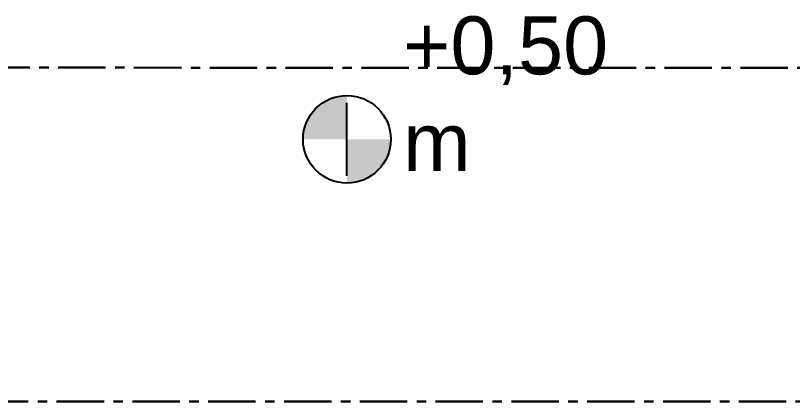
# Model space of a CAD drawing. Header units: millimetres. Extents: x 2640 to 417629, y -244569 to 49807.
# Drawn here: x 157072 to 164882, y -75911 to -72028 of the extents above; entities that cross this region are included whole.
import ezdxf

# ---------------------------------------------------------------- set-up
doc = ezdxf.new("R2010")
doc.units = ezdxf.units.MM
doc.linetypes.add('CENTER', pattern=[50.8, 31.75, -6.35, 6.35, -6.35])
doc.layers.add('AXE', color=1, linetype='CENTER', lineweight=30)
doc.layers.add('NIVEAU', color=7, linetype='Continuous')
doc.styles.add('ARIAL_BOLD', font='arial.ttf')

# ---------------------------------------------------------------- blocks, each defined once
blk = doc.blocks.new('hangar')
at = {"layer": 'AXE', "ltscale": 15}
blk.add_line((35950, 30000), (35950, 0), dxfattribs=at)

msp = doc.modelspace()

# ---------------------------------------------------------------- hatches: boundary and pattern name
h = msp.add_hatch(color=4)
h.dxf.hatch_style = 1
h.set_gradient(color1=(76, 0, 0), color2=(76, 0, 0), tint=1)
h.paths.add_polyline_path([(159962.09352, -73272.9805), (160403.20322, -73273.10609), (160403.32882, -72831.99639, 0.4142135624)])
h.paths.add_polyline_path([(160403.07763, -73714.2158, 0.4142135624), (160844.31293, -73273.23169), (160403.20322, -73273.10609)])
at = {"layer": 'NIVEAU'}
h = msp.add_hatch(color=256, dxfattribs=at)
h.dxf.hatch_style = 1
h.set_gradient(color1=(76, 0, 0), color2=(76, 0, 0), tint=1)
h.paths.add_polyline_path([(159962.09352, -73272.9805), (160403.20322, -73273.10609), (160403.32882, -72831.99639, 0.4142135624)])
h.paths.add_polyline_path([(160403.07763, -73714.2158, 0.4142135624), (160844.31293, -73273.23169), (160403.20322, -73273.10609)])

# ---------------------------------------------------------------- linework, layer by layer
at = {"color": 4}
msp.add_line((160403.09856, -73640.69751), (160403.30789, -72905.51468), dxfattribs=at)
msp.add_circle((160403.20322, -73273.10609), 441.10972, dxfattribs=at)
at = {"layer": 'AXE', "ltscale": 15}
msp.add_line((183122.74573, -72559.29966), (66061.55679, -72526.82348), dxfattribs=at)
at = {"layer": 'NIVEAU'}
msp.add_line((160403.09856, -73640.69751), (160403.30789, -72905.51468), dxfattribs=at)
msp.add_circle((160403.20322, -73273.10609), 441.10972, dxfattribs=at)

# ---------------------------------------------------------------- block references
at = {"rotation": 269.9999999999545}
msp.add_blockref('hangar', (149297.08139, -39960.77817), dxfattribs=at)

# ---------------------------------------------------------------- texts
at = {"layer": 'NIVEAU', "color": 6, "insert": (160967.7752, -73591.76295), "char_height": 583.2, "width": 48.6, "attachment_point": 7, "rotation": 359.983686406, "style": 'ARIAL_BOLD'}
msp.add_mtext('+0,50 m', dxfattribs=at)

doc.saveas('drawing.dxf')
